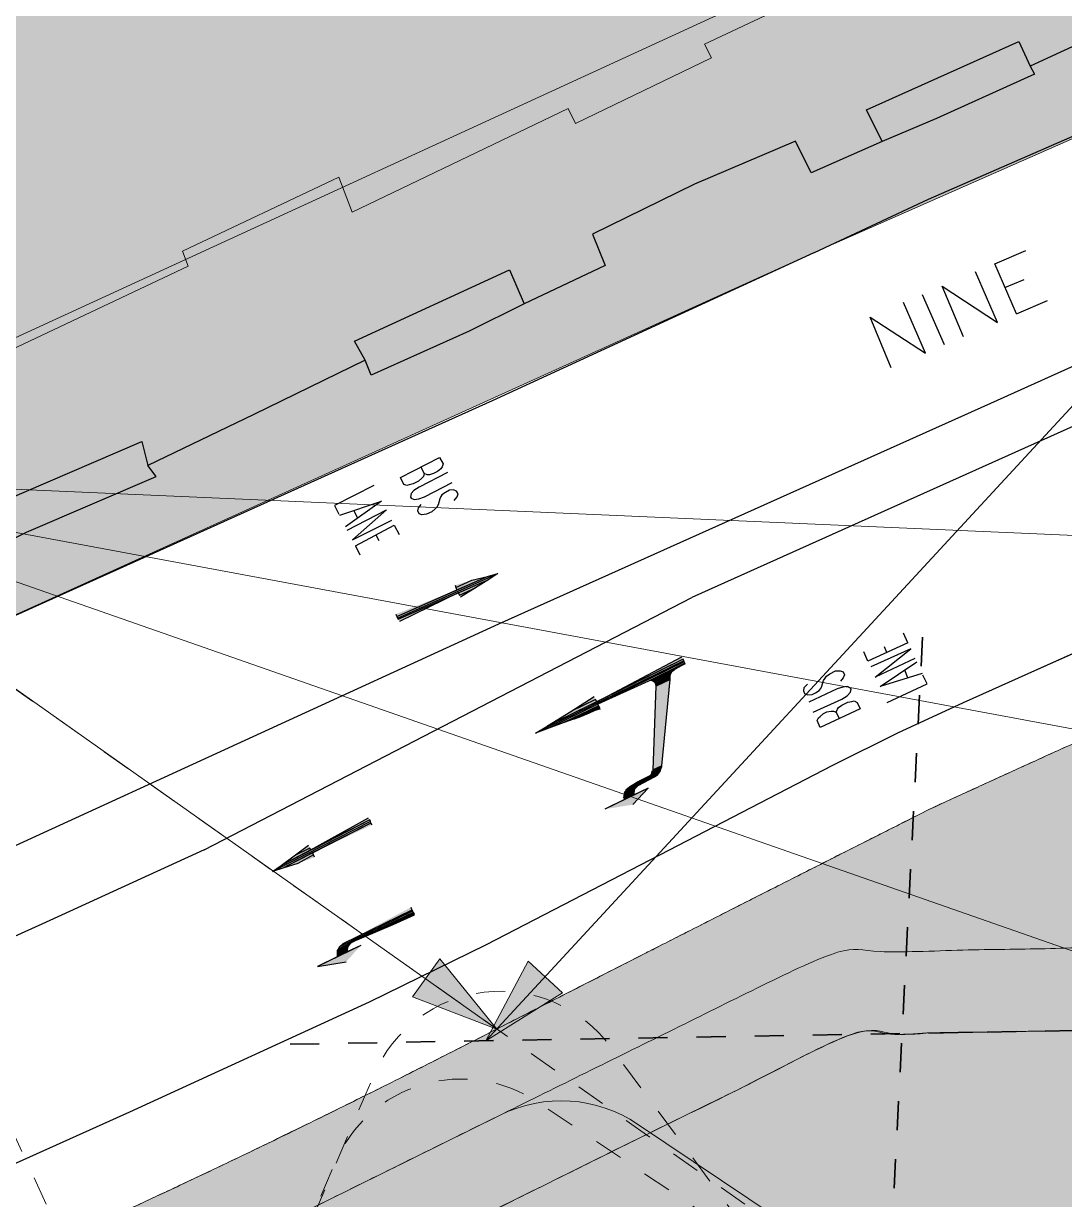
# Model space of a CAD drawing. Header units: metres. Extents: x -169 to 222, y -129 to 263.
# Drawn here: x -35.99 to 1.93, y 31.83 to 74.68 of the extents above; entities that cross this region are included whole.
import ezdxf

# ---------------------------------------------------------------- set-up
doc = ezdxf.new("R2010")
doc.units = ezdxf.units.M
doc.header["$LTSCALE"] = 5.08
for name, pattern in [('Dash Style-1', [0.41664, 0.20828, -0.20836]), ('DGN Style 2', [3.417717, 2.050591, -1.367126]), ('VW-01 Short Dashed', [0.41656, 0.20828, -0.20828])]:
    doc.linetypes.add(name, pattern=pattern)
for name, color, linetype, lineweight, true_color in [('4', 1, 'Continuous', 5, 0xff0000), ('A-Z400-H-Cfil1', 7, 'Continuous', 5, 0xb4b4b4), ('site location - A-Z400-H-Cfil4', 7, 'Continuous', 5, 0x5a5a5a)]:
    doc.layers.add(name, color=color, linetype=linetype, lineweight=lineweight, true_color=true_color)
for name, color, linetype, lineweight in [('buildings', 7, 'Continuous', 5), ('green areas', 7, 'DGN Style 2', 5), ('None', 7, 'Continuous', 5)]:
    doc.layers.add(name, color=color, linetype=linetype, lineweight=lineweight)

# ---------------------------------------------------------------- blocks, each defined once
blk = doc.blocks.new('Group-1')
at = {"layer": 'A-Z400-H-Cfil1', "linetype": 'Continuous', "lineweight": 0, "true_color": 0xc0dcc0}
h = blk.add_hatch(color=254, dxfattribs=at)
h.paths.add_polyline_path([(-34.17, -22.623), (-32.079, -26.028), (-29.814, -29.32), (-27.382, -32.491), (-24.789, -35.531), (-22.042, -38.434), (-19.149, -41.19), (-16.117, -43.793), (-12.954, -46.235), (11.437, 10.649), (13.653, 53.566), (11.553, 52.633), (9.463, 51.699), (7.384, 50.767), (5.315, 49.835), (3.256, 48.904), (1.208, 47.974), (-0.831, 47.045), (-2.859, 46.116), (-4.593, 45.242), (-6.431, 44.313), (-8.374, 43.329), (-10.421, 42.29), (-12.572, 41.196), (-14.828, 40.047), (-17.187, 38.844), (-19.651, 37.585), (-22.142, 36.322), (-24.582, 35.106), (-26.973, 33.936), (-29.313, 32.813), (-31.603, 31.737), (-33.842, 30.707), (-36.032, 29.724), (-38.171, 28.788), (-40.158, 27.884), (-41.893, 26.998), (-43.374, 26.129), (-44.602, 25.279), (-45.577, 24.446), (-46.299, 23.632), (-46.768, 22.835), (-46.984, 22.057), (-46.87, 18.387), (-46.566, 13.46), (-45.958, 8.561), (-45.049, 3.709), (-43.842, -1.078), (-42.342, -5.781), (-40.554, -10.382), (-38.486, -14.865), (-36.146, -19.211)])
h.paths.add_polyline_path([(6.845, 38.069), (5.501, 12.028), (-15.331, -36.552), (-17.312, -34.675), (-19.22, -32.724), (-21.052, -30.701), (-22.805, -28.608), (-24.476, -26.451), (-26.064, -24.231), (-27.565, -21.951), (-28.978, -19.616), (-30.953, -16.204), (-33.036, -12.099), (-34.862, -7.986), (-36.43, -3.864), (-37.741, 0.267), (-38.794, 4.405), (-39.59, 8.552), (-40.128, 12.707), (-40.409, 16.87), (-40.42, 16.945), (-40.47, 17.726), (-40.397, 18.506), (-40.204, 19.265), (-39.895, 19.984), (-39.477, 20.646), (-38.961, 21.235), (-38.359, 21.736), (-37.687, 22.137), (-5.92, 37.846)])
at = {"layer": 'green areas', "linetype": 'Continuous', "lineweight": 0, "true_color": 0xc0dcc0}
for points in [[(-14.235, -41.61), (8.469, 11.338), (10.007, 41.124), (-6.646, 40.833), (-39.016, 24.826), (-40.084, 24.19), (-41.04, 23.398), (-41.861, 22.467), (-42.529, 21.419), (-43.027, 20.282), (-43.342, 19.08), (-43.468, 17.845), (-43.401, 16.605), (-43.101, 12.288), (-42.537, 7.982), (-41.708, 3.686), (-40.614, -0.598), (-39.256, -4.872), (-37.633, -9.135), (-35.746, -13.387), (-33.594, -17.628), (-33.572, -17.668), (-31.574, -21.119), (-30.101, -23.553), (-28.537, -25.928), (-26.883, -28.242), (-25.141, -30.491), (-23.314, -32.671), (-21.405, -34.78), (-19.416, -36.813), (-17.352, -38.77)], [(6.845, 38.069), (-5.92, 37.846), (-37.687, 22.137), (-37.687, 22.137), (-38.359, 21.736), (-38.961, 21.235), (-39.477, 20.646), (-39.895, 19.984), (-40.204, 19.265), (-40.397, 18.506), (-40.47, 17.726), (-40.42, 16.945), (-40.409, 16.87), (-40.128, 12.707), (-39.59, 8.552), (-38.794, 4.405), (-37.741, 0.267), (-36.43, -3.864), (-34.862, -7.986), (-33.036, -12.099), (-30.953, -16.204), (-28.978, -19.616), (-27.565, -21.951), (-26.064, -24.231), (-24.476, -26.451), (-22.805, -28.608), (-21.052, -30.701), (-19.22, -32.724), (-17.312, -34.675), (-15.331, -36.552), (5.501, 12.028)]]:
    blk.add_hatch(color=254, dxfattribs=at).paths.add_polyline_path(points)
at = {"layer": 'A-Z400-H-Cfil1', "color": 8, "lineweight": 5, "true_color": 0x777777}
for points, weights, knots in [([(-34.17, -22.623), (-26.043, -36.658), (-12.954, -46.235), (-0.758, -17.793), (11.437, 10.649), (12.545, 32.107), (13.653, 53.566), (5.233, 49.83), (-2.859, 46.116), (-9.587, 42.729), (-19.651, 37.585), (-29.715, 32.44), (-38.171, 28.788), (-46.627, 25.135), (-46.984, 22.057), (-46.927, 20.222), (-46.87, 18.387), (-46.249, -1.764), (-36.146, -19.211), (-35.158, -20.917), (-34.17, -22.623)], [1, 0.978632422981, 1, 1, 1, 1, 1, 1, 1, 1, 1, 1, 1, 1, 1, 1, 1, 0.969644503015, 1, 1, 1], [0, 0, 0, 1, 1, 2, 2, 3, 3, 4, 4, 5, 5, 6, 6, 7, 7, 8, 8, 9, 9, 10, 10, 10]), ([(6.845, 38.069), (6.173, 25.048), (5.501, 12.028), (-4.915, -12.262), (-15.331, -36.552), (-23.463, -29.139), (-28.978, -19.616), (-29.965, -17.91), (-30.953, -16.204), (-39.8, 0.2), (-40.409, 16.87), (-40.414, 16.908), (-40.42, 16.945), (-40.934, 20.531), (-37.687, 22.137), (-21.803, 29.991), (-5.92, 37.846), (0.462, 37.957), (6.845, 38.069)], [1, 1, 1, 1, 1, 0.988262954077, 1, 1, 1, 1, 1, 1, 1, 0.809812147502, 1, 1, 1, 1, 1], [0, 0, 0, 1, 1, 2, 2, 3, 3, 4, 4, 5, 5, 6, 6, 7, 7, 8, 8, 9, 9, 9])]:
    blk.add_rational_spline(points, weights, degree=2, knots=knots, dxfattribs=at)
at = {"layer": 'green areas', "color": 8, "linetype": 'Continuous', "true_color": 0x777777}
for points, weights, knots in [([(-14.235, -41.61), (-2.883, -15.136), (8.469, 11.338), (9.238, 26.231), (10.007, 41.124), (1.68, 40.979), (-6.646, 40.833), (-22.831, 32.83), (-39.016, 24.826), (-44.153, 22.286), (-43.401, 16.605), (-42.731, -0.685), (-33.594, -17.628), (-33.583, -17.648), (-33.572, -17.668), (-32.573, -19.394), (-31.574, -21.119), (-31.574, -21.119), (-31.574, -21.119), (-25.827, -31.044), (-17.352, -38.77), (-15.793, -40.19), (-14.235, -41.61)], [1, 1, 1, 1, 1, 1, 1, 1, 1, 0.812958924549, 1, 1, 1, 1, 1, 1, 1, 1, 1, 0.988262954077, 1, 1, 1], [0, 0, 0, 1, 1, 2, 2, 3, 3, 4, 4, 5, 5, 6, 6, 7, 7, 8, 8, 9, 9, 10, 10, 11, 11, 11]), ([(6.845, 38.069), (0.462, 37.957), (-5.92, 37.846), (-21.803, 29.991), (-37.687, 22.137), (-37.687, 22.137), (-37.687, 22.137), (-40.934, 20.531), (-40.42, 16.945), (-40.414, 16.908), (-40.409, 16.87), (-39.8, 0.2), (-30.953, -16.204), (-29.965, -17.91), (-28.978, -19.616), (-23.463, -29.139), (-15.331, -36.552), (-4.915, -12.262), (5.501, 12.028), (6.173, 25.048), (6.845, 38.069)], [1, 1, 1, 1, 1, 1, 1, 0.809812147503, 1, 1, 1, 1, 1, 1, 1, 0.988262954077, 1, 1, 1, 1, 1], [0, 0, 0, 1, 1, 2, 2, 3, 3, 4, 4, 5, 5, 6, 6, 7, 7, 8, 8, 9, 9, 10, 10, 10])]:
    blk.add_rational_spline(points, weights, degree=2, knots=knots, dxfattribs=at)
blk = doc.blocks.new('Group-10-1')
at = {"layer": 'A-Z400-H-Cfil1', "color": 7, "lineweight": 5}
blk.add_rational_spline([(11.437, 10.649), (12.545, 32.107), (13.653, 53.566), (5.233, 49.83), (-2.859, 46.116), (-9.587, 42.729), (-29.715, 32.44), (-46.627, 25.135), (-46.984, 22.057), (-46.927, 20.222), (-46.87, 18.387), (-46.249, -1.764), (-36.146, -19.211), (-35.158, -20.917), (-34.17, -22.623), (-26.043, -36.658), (-12.954, -46.235), (-0.758, -17.793), (11.437, 10.649)], [1, 1, 1, 1, 1, 1, 1, 1, 1, 1, 1, 0.969644503015, 1, 1, 1, 0.978632422982, 1, 1, 1], degree=2, knots=[0, 0, 0, 1, 1, 2, 2, 3, 4, 5, 5, 6, 6, 7, 7, 8, 8, 9, 9, 10, 10, 10], dxfattribs=at)
blk = doc.blocks.new('Group-35-1')
at = {"layer": 'green areas', "color": 7, "linetype": 'Dash Style-1', "flags": 128}
for points in [[(-34.504, 9.99, 0.692655), (-27.738, 3.52), (-5.023, 14.45, 0.470471), (-3.171, 21.928), (-14.606, 37.394, 0.579581), (-23.224, 36.386)], [(-27.73, 3.524, -0.692655), (-34.507, 9.982), (-24.641, 33.179, -0.470471), (-17.257, 35.376), (-1.278, 24.669, -0.579581), (-1.885, 16.014)]]:
    blk.add_lwpolyline(points, format="xyb", close=True, dxfattribs=at)
blk = doc.blocks.new('Group-36-1')
at = {"layer": 'None', "linetype": 'Continuous', "lineweight": 0, "true_color": 0xa6caf0}
h = blk.add_hatch(color=9, dxfattribs=at)
edge = h.paths.add_edge_path()
edge.add_arc((-34.553, 21.568), 4.585, -23.1262, 25.7087, ccw=False)
edge.add_line((-30.336, 19.767), (-34.949, 8.965))
edge.add_arc((-30.351, 7.002), 5, 156.8738, 203.8484)
edge.add_line((-34.924, 4.98), (-31.378, -3.041))
edge.add_arc((-27.028, -1.119), 4.755, 203.8484, 336.8738)
edge.add_line((-22.655, -2.987), (-15.618, 13.49))
edge.add_arc((-11.02, 11.526), 5, 108.0388, 156.8738, ccw=False)
edge.add_line((-12.569, 16.28), (-4.693, 18.845))
edge.add_line((-4.693, 18.845), (-4.693, 18.845))
edge.add_arc((-6.241, 23.6), 5, 288.0388, 352.082)
edge.add_arc((-6.241, 23.6), 5, 352.082, 416.1253)
edge.add_line((-3.454, 27.751), (-13.624, 34.578))
edge.add_line((-13.624, 34.578), (-13.624, 34.578))
edge.add_arc((-16.411, 30.427), 5, 56.1253, 116.3133)
edge.add_line((-18.627, 34.909), (-28.132, 30.208))
edge.add_line((-28.132, 30.208), (-28.132, 30.208))
edge.add_arc((-25.916, 25.726), 5, 116.3133, 205.7087)
edge.add_line((-30.421, 23.557), (-30.421, 23.557))
edge.add_line((-30.421, 23.557), (-30.421, 23.557))
at = {"layer": 'None', "color": 7, "linetype": 'Continuous', "flags": 128}
blk.add_lwpolyline([(-30.421, 23.557, -0.216367), (-30.336, 19.767), (-34.949, 8.965, 0.207885), (-34.924, 4.98), (-31.378, -3.041, 0.655787), (-22.655, -2.987), (-15.618, 13.49, -0.216367), (-12.569, 16.28), (-4.693, 18.845), (-4.693, 18.845, 0.286949), (-1.289, 22.911, 0.286949), (-3.454, 27.751), (-13.624, 34.578), (-13.624, 34.578, 0.268829), (-18.627, 34.909), (-28.132, 30.208), (-28.132, 30.208, 0.411126), (-30.421, 23.557), (-30.421, 23.557)], format="xyb", close=True, dxfattribs=at)
at = {"layer": 'None', "color": 7}
blk.add_blockref('Group-35-1', (0, 0), dxfattribs=at)

msp = doc.modelspace()

# ---------------------------------------------------------------- hatches: boundary and pattern name
at = {"layer": 'green areas', "linetype": 'Continuous', "lineweight": 0, "true_color": 0xeee9cc}
msp.add_hatch(color=254, dxfattribs=at).paths.add_polyline_path([(-116.293, 50.954), (-116.293, 24.944), (-114.213, 19.273), (-114.987, 17.502), (-114.221, 16.097), (-113.857, 15.87), (-107.372, 19.138), (-85.988, 30.012), (-67.629, 38.833), (-42.034, 50.533), (-7.187, 66.342), (17.395, 77.185), (44.223, 89.11), (55.822, 94.097), (57.601, 95.252), (74.78, 102.664), (79.971, 104.872), (97.678, 114.729), (108.659, 122.436), (113.94, 126.843), (113.94, 138.52), (92.143, 138.52), (89.355, 136.708), (88.726, 137.586), (68.965, 127.1), (51.107, 118.023), (47.212, 124.053), (27.317, 114.009), (16.266, 109.116), (13.083, 116.767), (10.959, 117.174), (-20.941, 101.831), (-40.126, 92.2), (-48.245, 88.554), (-63.25, 82.174), (-62.192, 79.8), (-66.719, 69.855), (-77.151, 65.926), (-116.293, 50.993)])
at = {"layer": 'None', "linetype": 'Continuous', "lineweight": 0, "true_color": 0xffaa99}
msp.add_hatch(color=21, dxfattribs=at).paths.add_polyline_path([(-56.054, 77.451), (-51.758, 69.079), (-52.45, 68.707), (-47.27, 58.19), (-40.173, 61.574), (-41.008, 63.296), (-38.782, 64.351), (-37.791, 62.166), (-30.001, 65.838), (-30.201, 66.385), (-24.51, 69.088), (-24.022, 67.806), (-16.149, 71.584), (-15.885, 71.039), (-10.931, 73.433), (-11.193, 73.936), (-3.151, 77.718), (-3.83, 79.061), (1.88, 81.807), (2.352, 80.821), (9.974, 85.061), (8.836, 87.18), (11.122, 88.426), (12, 86.642), (19.807, 90.52), (20.204, 89.686), (23.28, 90.544), (34.895, 95.891), (33.753, 98.221), (39.358, 100.966), (34.63, 111.046), (17.559, 102.935), (17.672, 102.535), (13.998, 100.735), (13.41, 100.47), (9.454, 108.807), (-3.587, 102.714), (-1.409, 98.01), (-1.928, 96.201), (-0.202, 95.533), (0.372, 94.23), (-10.549, 89.191), (-9.826, 87.764), (-27.23, 79.352), (-27.845, 80.632), (-38.974, 75.336), (-39.391, 76.197), (-38.826, 78.376), (-40.841, 79.22), (-43.015, 83.671)])
at = {"layer": 'None', "linetype": 'Continuous', "lineweight": 0}
for points in [[(-20.823, 40.598), (-18.755, 38.043), (-21.823, 39.221)], [(-16.363, 39.357), (-19.15, 37.615), (-17.607, 40.517)], [(-16.363, 39.357), (-19.15, 37.615), (-17.607, 40.517)], [(-16.363, 39.357), (-19.15, 37.615), (-17.607, 40.517)]]:
    msp.add_hatch(color=7, dxfattribs=at).paths.add_polyline_path(points)

# ---------------------------------------------------------------- linework, layer by layer
at = {"layer": '4'}
for p, q in [((5.297, 53.096), (-1.761, 49.924)), ((-1.761, 49.924), (-4.155, 48.824)), ((-4.155, 48.824), (-6.526, 47.64)), ((-6.526, 47.64), (-12.832, 44.375)), ((-12.832, 44.375), (-19.137, 41.11)), ((-19.137, 41.11), (-23.398, 39.025)), ((-23.398, 39.025), (-27.767, 37.022)), ((-27.767, 37.022), (-32.135, 35.019))]:
    msp.add_line(p, q, dxfattribs=at)
at = {"layer": 'buildings', "flags": 128}
msp.add_lwpolyline([(-3.151, 77.718), (-11.193, 73.936), (-10.931, 73.433), (-15.885, 71.039), (-16.149, 71.584), (-24.022, 67.806), (-24.51, 69.088), (-30.201, 66.385), (-30.001, 65.838), (-37.791, 62.166), (-38.782, 64.351), (-41.008, 63.296), (-40.173, 61.574), (-42.316, 60.584)], dxfattribs=at)
at = {"layer": 'green areas', "color": 7, "linetype": 'Continuous'}
for p, q in [((-19.15, 37.615), (39.358, 100.966)), ((-22.977, 32.757), (-22.081, 33.201))]:
    msp.add_line(p, q, dxfattribs=at)
at = {"layer": 'green areas', "color": 255, "linetype": 'Continuous', "flags": 128}
msp.add_lwpolyline([(-116.293, 50.954), (-116.293, 24.944), (-114.213, 19.273), (-114.987, 17.502), (-114.221, 16.097), (-113.857, 15.87), (-107.372, 19.138), (-85.988, 30.012), (-67.629, 38.833), (-42.034, 50.533), (-7.187, 66.342), (17.395, 77.185), (44.223, 89.11), (55.822, 94.097), (57.601, 95.252), (74.78, 102.664), (79.971, 104.872), (97.678, 114.729), (108.659, 122.436)], dxfattribs=at)
at = {"layer": 'None', "color": 7, "linetype": 'Continuous'}
for p, q in [((-19.15, 37.615), (129.655, 198.737)), ((-19.15, 37.615), (39.358, 100.966)), ((-19.15, 37.615), (39.358, 100.966)), ((-47.27, 58.19), (30.796, 94.08)), ((-18.755, 38.043), (-78, 79.902)), ((10.102, 38.125), (-47.27, 58.19)), ((56.15, 38.929), (-47.27, 58.19)), ((-47.27, 58.19), (11.007, 55.648))]:
    msp.add_line(p, q, dxfattribs=at)
at = {"layer": 'None', "color": 7, "linetype": 'Dash Style-1'}
for p, q in [((-75.128, 119.278), (22.659, -95.155)), ((-78, 79.902), (142.017, -75.546))]:
    msp.add_line(p, q, dxfattribs=at)
at = {"layer": 'None', "color": 1, "linetype": 'VW-01 Short Dashed', "lineweight": 35, "true_color": 0xff0000}
msp.add_line((12.858, 38.173), (-26.764, 37.482), dxfattribs=at)
at = {"layer": 'None', "color": 7, "linetype": 'Continuous', "flags": 128}
msp.add_lwpolyline([(-37.791, 62.166), (-30.001, 65.838), (-30.201, 66.385), (-24.51, 69.088), (-24.022, 67.806), (-16.149, 71.584), (-15.885, 71.039), (-10.931, 73.433), (-11.193, 73.936), (-3.151, 77.718), (-3.83, 79.061), (1.88, 81.807), (2.352, 80.821), (9.974, 85.061), (8.836, 87.18), (11.122, 88.426), (12, 86.642), (19.807, 90.52), (20.204, 89.686), (23.28, 90.544), (34.895, 95.891)], dxfattribs=at)
at = {"layer": 'None', "color": 1, "linetype": 'VW-01 Short Dashed', "lineweight": 35, "true_color": 0xff0000, "flags": 128}
msp.add_lwpolyline([(-3.244, 52.316), (-5.205, 14.343), (-29.781, -42.971)], dxfattribs=at)
at = {"layer": 'None', "color": 7, "linetype": 'Continuous', "lineweight": 5, "flags": 128}
for points in [[(-20.823, 40.598), (-18.755, 38.043), (-21.823, 39.221)], [(-16.363, 39.357), (-19.15, 37.615), (-17.607, 40.517)], [(-16.363, 39.357), (-19.15, 37.615), (-17.607, 40.517)], [(-16.363, 39.357), (-19.15, 37.615), (-17.607, 40.517)]]:
    msp.add_lwpolyline(points, close=True, dxfattribs=at)
at = {"layer": 'site location - A-Z400-H-Cfil4', "color": 7, "lineweight": 30}
for p, q in [((-0.242, 65.066), (0.452, 65.353)), ((-2.449, 62.974), (-3.243, 64.802)), ((0.178, 64.1), (1.312, 64.585)), ((-23.959, 56.924), (-23.828, 56.673)), ((-23.161, 56.049), (-23.051, 55.84)), ((-23.895, 55.655), (-23.741, 55.319)), ((-29.418, 44.571), (-11.646, 53.773)), ((-3.784, 52.111), (-3.938, 52.468)), ((-4.54, 51.759), (-4.628, 51.969)), ((-11.9, 51.355), (-13.117, 50.741)), ((-12.299, 51.136), (-13.117, 50.741)), ((-11.9, 51.334), (-11.9, 51.355)), ((-3.783, 50.841), (-3.893, 51.114)), ((-15.028, 49.797), (-16.056, 49.292)), ((-15.028, 49.797), (-16.035, 49.314)), ((-12.746, 47.635), (-13.06, 47.482)), ((-13.226, 47.246), (-13.666, 47.026)), ((-13.06, 47.46), (-13.06, 47.482)), ((-13.24, 46.822), (-13.743, 46.581)), ((-14.1, 46.405), (-14.814, 46.054)), ((-13.745, 46.644), (-14.123, 46.468)), ((-24.209, 40.893), (-24.566, 40.718)), ((-23.704, 41.092), (-24.208, 40.851)), ((-24.565, 40.675), (-25.279, 40.324))]:
    msp.add_line(p, q, dxfattribs=at)
at = {"layer": 'site location - A-Z400-H-Cfil4', "color": 7, "lineweight": 30, "flags": 128}
for points in [[(-7.186, 66.342), (-3.028, 68.278), (11.364, 74.563), (29.119, 82.283), (44.223, 89.11), (53.742, 93.214), (54.941, 93.68), (55.424, 93.9), (55.822, 94.097), (56.135, 94.399), (56.802, 94.961)], [(-0.761, 60.844), (8.44, 64.985), (39.6, 78.592), (58.194, 86.792), (58.32, 86.836), (60.17, 87.631)], [(60.964, 85.803), (59.114, 85.008), (59.01, 84.943), (40.394, 76.763), (9.256, 63.157), (-11.646, 53.773)], [(8.617, 76.675), (4.394, 74.844), (0.676, 73.127)], [(0.676, 73.127), (0.83, 72.834), (-2.741, 71.226), (-4.717, 70.387), (-5.287, 71.541), (0.258, 74.03), (0.676, 73.127)], [(-4.717, 70.387), (-7.301, 69.241), (-7.871, 70.395), (-11.549, 68.828), (-15.264, 67.006), (-14.8, 65.871), (-17.761, 64.464)], [(-42.034, 50.533), (-18.906, 60.95), (-7.187, 66.342)], [(0.178, 64.1), (-0.616, 65.928), (0.518, 66.413)], [(-17.761, 64.464), (-19.755, 63.476), (-23.326, 61.868), (-23.547, 62.415), (-23.94, 63.107), (-18.291, 65.704), (-17.761, 64.464)], [(-1.756, 63.261), (-2.528, 65.111), (-0.516, 63.791), (-1.31, 65.64)], [(-4.382, 62.136), (-5.155, 63.985), (-3.142, 62.665), (-3.937, 64.515)], [(-23.547, 62.415), (-27.599, 60.439), (-31.462, 58.572)], [(-54.787, 36.379), (-36.574, 44.594), (-18.679, 52.803), (-0.761, 60.844)], [(-59.639, 45.081), (-51.911, 48.709), (-52.526, 50.011), (-50.198, 51.237), (-48.918, 51.916), (-46.74, 53.309), (-45.297, 54.329), (-44.212, 55.237), (-43.79, 54.101), (-36.858, 57.229), (-31.689, 59.457), (-31.462, 58.572)], [(-22.266, 58.14), (-20.839, 58.863), (-20.708, 58.633), (-20.748, 58.526), (-20.789, 58.462), (-20.914, 58.354), (-21.061, 58.288), (-21.209, 58.243), (-21.294, 58.241), (-21.4, 58.282), (-21.51, 58.513)], [(-51.911, 48.709), (-47.145, 50.994), (-47.34, 51.287), (-39.211, 54.943), (-39.056, 54.586), (-35.887, 56.145), (-31.158, 58.175), (-31.462, 58.572)], [(-21.4, 58.282), (-21.419, 58.175), (-21.482, 58.111), (-21.607, 58.003), (-21.796, 57.915), (-21.943, 57.87), (-22.028, 57.847), (-22.134, 57.888), (-22.266, 58.14)], [(-20.554, 58.318), (-21.582, 57.792), (-21.77, 57.661), (-21.874, 57.554), (-21.893, 57.426), (-21.871, 57.384), (-21.765, 57.344), (-21.596, 57.368), (-21.385, 57.435), (-20.378, 57.961)], [(-23.234, 57.847), (-24.661, 57.124), (-24.508, 56.809)], [(-20.303, 57.306), (-20.2, 57.435), (-20.159, 57.541), (-20.225, 57.646), (-20.331, 57.686), (-20.479, 57.684), (-20.626, 57.597), (-20.752, 57.51), (-20.793, 57.445), (-20.834, 57.36), (-20.893, 57.147), (-20.934, 57.062), (-20.997, 56.997), (-21.122, 56.889), (-21.311, 56.801), (-21.48, 56.777), (-21.586, 56.818), (-21.63, 56.923), (-21.611, 57.029), (-21.507, 57.158)], [(-24.465, 56.767), (-22.949, 57.281), (-24.267, 56.348)], [(-24.201, 56.222), (-22.774, 56.966), (-24.004, 55.865), (-22.577, 56.589)], [(-12.695, -45.246), (-12.161, -44.386), (11.437, 10.648), (13.65, 53.514), (13.653, 53.565), (13.78, 56.017), (13.825, 56.907), (5.297, 53.096), (-1.761, 49.924), (-4.155, 48.824)], [(-23.895, 55.655), (-22.489, 56.4), (-22.314, 56.064)], [(-22.389, 53.077), (-22.367, 53.014), (-18.711, 54.645)], [(-22.389, 53.077), (-19.09, 54.532), (-18.711, 54.645)], [(-22.367, 53.014), (-18.711, 54.645), (-19.046, 54.427)], [(-22.367, 53.014), (-22.345, 52.972), (-19.046, 54.427)], [(-20.248, 54.131), (-20.204, 54.047), (-19.09, 54.532)], [(-20.248, 54.131), (-19.66, 54.395), (-19.09, 54.532)], [(-20.16, 53.942), (-19.046, 54.427), (-19.528, 54.123)], [(-22.433, 53.161), (-22.389, 53.077), (-20.204, 54.047)], [(-20.271, 54.215), (-20.248, 54.131), (-19.66, 54.395)], [(-20.16, 53.942), (-20.116, 53.858), (-19.528, 54.123)], [(-20.116, 53.858), (-19.528, 54.123), (-20.072, 53.774)], [(-22.345, 52.972), (-20.16, 53.942), (-22.301, 52.888)], [(-3.784, 52.111), (-5.233, 51.45), (-5.387, 51.786)], [(-3.52, 51.544), (-4.969, 50.862), (-3.674, 51.901), (-5.123, 51.241)], [(-11.922, 51.418), (-11.944, 51.46), (-17.339, 48.825)], [(-11.944, 51.46), (-17.339, 48.825), (-16.899, 49.087)], [(-11.944, 51.46), (-11.967, 51.523), (-16.899, 49.087)], [(-11.967, 51.523), (-15.115, 49.965), (-12.01, 51.607)], [(-11.922, 51.418), (-16.856, 49.003), (-17.339, 48.825)], [(-11.901, 51.376), (-11.922, 51.418), (-15.071, 49.881)], [(-11.901, 51.376), (-13.223, 50.718), (-15.071, 49.881)], [(-11.9, 51.355), (-11.901, 51.376), (-13.223, 50.718)], [(-11.9, 51.355), (-13.117, 50.741), (-13.223, 50.718)], [(-12.299, 51.136), (-12.257, 51.158), (-13.117, 50.741)], [(-12.382, 51.072), (-12.298, 51.136), (-13.117, 50.741)], [(-12.382, 51.072), (-13.075, 50.721), (-13.117, 50.741)], [(-12.402, 51.007), (-12.382, 51.072), (-13.075, 50.721)], [(-12.402, 51.007), (-13.032, 50.7), (-13.075, 50.721)], [(-12.423, 50.965), (-12.402, 51.007), (-13.032, 50.7)], [(-11.879, 51.334), (-11.9, 51.355), (-12.257, 51.158)], [(-7.441, 50.607), (-7.566, 50.478), (-7.585, 50.372), (-7.541, 50.267), (-7.435, 50.226), (-7.265, 50.229), (-7.139, 50.295), (-7.014, 50.382), (-6.951, 50.447), (-6.911, 50.532), (-6.851, 50.745), (-6.789, 50.83), (-6.748, 50.895), (-6.622, 50.982), (-6.412, 51.091), (-6.243, 51.094), (-6.136, 51.053), (-6.092, 50.948), (-6.133, 50.842), (-6.236, 50.713)], [(-3.256, 50.998), (-4.793, 50.527), (-3.454, 51.418)], [(-12.423, 50.965), (-13.01, 50.679), (-13.032, 50.7)], [(-12.443, 50.922), (-12.423, 50.965), (-13.011, 50.679)], [(-12.443, 50.922), (-12.989, 50.658), (-13.011, 50.679)], [(-12.442, 50.88), (-12.443, 50.922), (-12.989, 50.658)], [(-12.442, 50.88), (-12.967, 50.638), (-12.989, 50.658)], [(-12.44, 50.774), (-12.442, 50.88), (-12.967, 50.638)], [(-12.44, 50.774), (-12.944, 50.532), (-12.967, 50.638)], [(-12.746, 47.635), (-12.44, 50.774), (-12.944, 50.532)], [(-4.529, 49.938), (-3.08, 50.62), (-3.234, 50.935)], [(-15.159, 50.049), (-16.062, 49.61), (-15.203, 50.154)], [(-12.746, 47.635), (-13.06, 47.482), (-12.944, 50.532)], [(-7.233, 49.595), (-6.182, 50.057), (-5.994, 50.188), (-5.869, 50.317), (-5.85, 50.423), (-5.872, 50.465), (-5.979, 50.527), (-6.148, 50.503), (-6.358, 50.435), (-7.387, 49.952)], [(-15.115, 49.965), (-16.9, 49.087), (-16.062, 49.61)], [(-15.049, 49.818), (-15.071, 49.881), (-16.856, 49.003)], [(-15.049, 49.818), (-16.33, 49.203), (-16.856, 49.003)], [(-15.028, 49.797), (-15.049, 49.818), (-16.33, 49.203)], [(-15.028, 49.797), (-16.056, 49.292), (-16.33, 49.203)], [(-15.115, 49.965), (-15.159, 50.049), (-16.062, 49.61)], [(-15.028, 49.797), (-16.035, 49.314), (-16.056, 49.292)], [(-15.028, 49.797), (-15.93, 49.337), (-16.035, 49.314)], [(-15.006, 49.777), (-15.028, 49.797), (-15.93, 49.337)], [(-15.006, 49.777), (-15.698, 49.425), (-15.93, 49.337)], [(-15.005, 49.734), (-15.006, 49.777), (-15.698, 49.425)], [(-15.005, 49.734), (-15.383, 49.558), (-15.698, 49.425)], [(-14.983, 49.692), (-15.005, 49.734), (-15.383, 49.558)], [(-5.52, 49.709), (-6.969, 49.028), (-7.079, 49.28), (-7.039, 49.386), (-6.976, 49.43), (-6.851, 49.538), (-6.725, 49.603), (-6.577, 49.627), (-6.493, 49.629), (-6.386, 49.588), (-6.276, 49.357)], [(-6.386, 49.588), (-6.346, 49.695), (-6.304, 49.759), (-6.179, 49.846), (-5.969, 49.955), (-5.821, 49.979), (-5.737, 50.002), (-5.63, 49.94), (-5.52, 49.709)], [(-4.155, 48.824), (-6.526, 47.64), (-12.832, 44.375), (-19.137, 41.11), (-23.398, 39.025), (-32.135, 35.019), (-38.7, 32.057)], [(-12.785, 47.486), (-12.745, 47.614), (-13.081, 47.46)], [(-12.745, 47.614), (-13.081, 47.46), (-13.06, 47.46)], [(-12.745, 47.614), (-12.746, 47.635), (-13.06, 47.46)], [(-12.746, 47.635), (-13.06, 47.46), (-13.06, 47.482)], [(-13.601, 46.922), (-13.014, 47.228), (-14.063, 46.702)], [(-13.014, 47.228), (-14.063, 46.702), (-14.043, 46.745)], [(-12.888, 47.315), (-12.868, 47.358), (-14.043, 46.766)], [(-12.868, 47.358), (-14.043, 46.766), (-13.918, 46.874)], [(-13.014, 47.228), (-12.888, 47.315), (-14.043, 46.745)], [(-12.888, 47.315), (-14.043, 46.745), (-14.043, 46.766)], [(-12.868, 47.358), (-12.805, 47.423), (-13.918, 46.874)], [(-12.805, 47.423), (-13.918, 46.874), (-13.666, 47.026)], [(-12.805, 47.423), (-12.806, 47.444), (-13.666, 47.026)], [(-12.806, 47.444), (-13.226, 47.246), (-13.205, 47.246)], [(-12.806, 47.444), (-12.785, 47.465), (-13.205, 47.246)], [(-12.785, 47.465), (-13.205, 47.246), (-13.121, 47.332)], [(-12.785, 47.465), (-12.785, 47.486), (-13.121, 47.332)], [(-12.785, 47.486), (-13.121, 47.332), (-13.081, 47.46)], [(-13.801, 46.219), (-13.24, 46.822), (-14.814, 46.054)], [(-13.726, 46.792), (-13.684, 46.836), (-14.104, 46.638)], [(-13.684, 46.836), (-14.104, 46.638), (-14.084, 46.68)], [(-13.745, 46.644), (-13.726, 46.792), (-14.104, 46.617)], [(-13.726, 46.792), (-14.104, 46.617), (-14.104, 46.638)], [(-13.684, 46.836), (-13.601, 46.922), (-14.084, 46.68)], [(-13.601, 46.922), (-14.084, 46.68), (-14.063, 46.702)], [(-13.744, 46.623), (-13.745, 46.644), (-14.123, 46.468)], [(-13.745, 46.644), (-14.123, 46.468), (-14.104, 46.617)], [(-13.744, 46.623), (-14.101, 46.447), (-14.123, 46.468)], [(-13.743, 46.581), (-13.744, 46.623), (-14.101, 46.447)], [(-13.743, 46.581), (-14.1, 46.405), (-14.101, 46.447)], [(-23.337, 45.545), (-23.359, 45.608), (-26.927, 43.788)], [(-23.359, 45.608), (-26.927, 43.788), (-26.613, 44.006)], [(-23.337, 45.545), (-26.548, 43.901), (-26.927, 43.788)], [(-23.359, 45.608), (-23.382, 45.671), (-26.613, 44.006)], [(-23.382, 45.671), (-25.522, 44.575), (-23.425, 45.734)], [(-23.294, 45.482), (-23.337, 45.545), (-25.457, 44.47)], [(-29.418, 44.571), (-35.32, 41.864), (-53.154, 33.825), (-53.511, 33.649)], [(-25.522, 44.575), (-26.613, 44.006), (-26.132, 44.353)], [(-25.566, 44.638), (-26.132, 44.353), (-25.61, 44.743)], [(-25.522, 44.575), (-25.566, 44.638), (-26.132, 44.353)], [(-25.434, 44.386), (-25.457, 44.47), (-26.548, 43.901)], [(-25.434, 44.386), (-26.001, 44.08), (-26.548, 43.901)], [(-25.39, 44.302), (-25.434, 44.386), (-26.001, 44.08)], [(-21.887, 42.479), (-21.842, 42.374), (-24.362, 41.145)], [(-21.82, 42.332), (-21.798, 42.29), (-24.527, 40.951)], [(-21.82, 42.332), (-24.487, 41.036), (-24.527, 40.951)], [(-21.842, 42.374), (-21.82, 42.332), (-24.486, 41.036)], [(-21.842, 42.374), (-24.361, 41.145), (-24.486, 41.036)], [(-21.798, 42.29), (-24.066, 41.192), (-23.099, 41.611)], [(-21.798, 42.29), (-21.777, 42.248), (-23.099, 41.611)], [(-21.777, 42.248), (-23.099, 41.611), (-22.532, 41.854)], [(-21.777, 42.248), (-21.755, 42.227), (-22.532, 41.854)], [(-21.755, 42.227), (-22.532, 41.854), (-21.755, 42.206)], [(-24.066, 41.192), (-24.128, 41.106), (-24.569, 40.908)], [(-24.066, 41.192), (-24.527, 40.951), (-24.569, 40.908)], [(-23.704, 41.092), (-25.279, 40.324), (-24.244, 40.49)], [(-24.128, 41.106), (-24.569, 40.908), (-24.568, 40.866)], [(-24.128, 41.106), (-24.17, 41.063), (-24.568, 40.866)], [(-24.17, 41.063), (-24.19, 41.021), (-24.568, 40.844)], [(-24.17, 41.063), (-24.568, 40.866), (-24.568, 40.844)], [(-24.19, 41.021), (-24.568, 40.844), (-24.566, 40.739)], [(-24.19, 41.021), (-24.209, 40.914), (-24.566, 40.739)], [(-24.209, 40.914), (-24.209, 40.893), (-24.566, 40.718)], [(-24.209, 40.914), (-24.566, 40.739), (-24.566, 40.718)], [(-24.209, 40.893), (-24.566, 40.718), (-24.565, 40.675)], [(-24.209, 40.893), (-24.208, 40.851), (-24.565, 40.675)]]:
    msp.add_lwpolyline(points, dxfattribs=at)
at = {"layer": 'site location - A-Z400-H-Cfil4', "color": 7, "linetype": 'Continuous'}
for points in [[(-22.367, 53.014), (-22.389, 53.077), (-18.712, 54.645)], [(-22.389, 53.077), (-19.091, 54.532), (-18.712, 54.645)], [(-22.367, 53.014), (-18.712, 54.645), (-19.047, 54.427)], [(-22.345, 52.972), (-22.367, 53.014), (-19.047, 54.427)], [(-20.204, 54.047), (-20.248, 54.131), (-19.091, 54.532)], [(-20.248, 54.131), (-19.66, 54.395), (-19.091, 54.532)], [(-20.16, 53.942), (-19.047, 54.427), (-19.528, 54.123)], [(-22.389, 53.077), (-22.433, 53.161), (-20.204, 54.047)], [(-20.248, 54.131), (-20.271, 54.215), (-19.66, 54.395)], [(-20.116, 53.858), (-20.16, 53.942), (-19.528, 54.123)], [(-20.073, 53.774), (-20.116, 53.858), (-19.528, 54.123)], [(-22.301, 52.888), (-22.345, 52.972), (-20.16, 53.942)], [(-17.34, 48.826), (-11.945, 51.46), (-11.923, 51.418)], [(-17.34, 48.826), (-16.9, 49.087), (-11.945, 51.46)], [(-16.9, 49.087), (-11.967, 51.523), (-11.945, 51.46)], [(-15.115, 49.965), (-12.011, 51.607), (-11.967, 51.523)], [(-17.34, 48.826), (-11.923, 51.418), (-16.856, 49.003)], [(-15.072, 49.881), (-11.923, 51.418), (-11.901, 51.376)], [(-15.072, 49.881), (-11.901, 51.376), (-13.223, 50.718)], [(-13.223, 50.718), (-11.901, 51.376), (-11.9, 51.355)], [(-13.223, 50.718), (-11.9, 51.355), (-13.118, 50.741)], [(-13.118, 50.741), (-12.257, 51.158), (-12.299, 51.136)], [(-13.118, 50.741), (-12.299, 51.136), (-12.382, 51.072)], [(-13.075, 50.721), (-13.118, 50.741), (-12.382, 51.072)], [(-13.075, 50.721), (-12.382, 51.072), (-12.402, 51.007)], [(-13.032, 50.7), (-13.075, 50.721), (-12.402, 51.007)], [(-13.032, 50.7), (-12.402, 51.007), (-12.423, 50.965)], [(-12.257, 51.158), (-11.9, 51.355), (-11.879, 51.334)], [(-13.011, 50.68), (-13.032, 50.7), (-12.423, 50.965)], [(-13.011, 50.68), (-12.423, 50.965), (-12.443, 50.922)], [(-12.989, 50.659), (-13.011, 50.68), (-12.443, 50.922)], [(-12.989, 50.659), (-12.443, 50.922), (-12.443, 50.88)], [(-12.968, 50.638), (-12.989, 50.659), (-12.443, 50.88)], [(-12.968, 50.638), (-12.443, 50.88), (-12.441, 50.774)], [(-12.945, 50.532), (-12.968, 50.638), (-12.441, 50.774)], [(-12.746, 47.635), (-12.945, 50.532), (-12.441, 50.774)], [(-16.062, 49.61), (-15.203, 50.154), (-15.159, 50.049)], [(-13.061, 47.482), (-12.945, 50.532), (-12.746, 47.635)], [(-16.9, 49.087), (-16.062, 49.61), (-15.115, 49.965)], [(-16.856, 49.003), (-15.072, 49.881), (-15.049, 49.818)], [(-16.856, 49.003), (-15.049, 49.818), (-16.33, 49.203)], [(-16.33, 49.203), (-15.049, 49.818), (-15.028, 49.797)], [(-16.33, 49.203), (-15.028, 49.797), (-16.056, 49.292)], [(-16.062, 49.61), (-15.159, 50.049), (-15.115, 49.965)], [(-16.056, 49.292), (-16.035, 49.314), (-15.028, 49.797)], [(-16.035, 49.314), (-15.028, 49.797), (-15.93, 49.337)], [(-15.93, 49.337), (-15.028, 49.797), (-15.006, 49.777)], [(-15.93, 49.337), (-15.006, 49.777), (-15.699, 49.425)], [(-15.699, 49.425), (-15.006, 49.777), (-15.005, 49.734)], [(-15.699, 49.425), (-15.005, 49.734), (-15.383, 49.558)], [(-15.383, 49.558), (-15.005, 49.734), (-14.984, 49.692)], [(-13.082, 47.46), (-12.745, 47.614), (-12.786, 47.486)], [(-13.082, 47.46), (-12.745, 47.614), (-13.06, 47.461)], [(-13.06, 47.461), (-13.061, 47.482), (-12.746, 47.635)], [(-13.06, 47.461), (-12.746, 47.635), (-12.745, 47.614)], [(-14.063, 46.702), (-13.014, 47.228), (-13.601, 46.922)], [(-14.063, 46.702), (-14.043, 46.745), (-13.014, 47.228)], [(-14.043, 46.766), (-12.868, 47.358), (-12.888, 47.315)], [(-14.043, 46.766), (-13.918, 46.874), (-12.868, 47.358)], [(-14.043, 46.745), (-12.888, 47.315), (-13.014, 47.228)], [(-14.043, 46.745), (-14.043, 46.766), (-12.888, 47.315)], [(-13.918, 46.874), (-12.806, 47.423), (-12.868, 47.358)], [(-13.918, 46.874), (-13.667, 47.026), (-12.806, 47.423)], [(-13.667, 47.026), (-12.806, 47.444), (-12.806, 47.423)], [(-13.226, 47.246), (-12.806, 47.444), (-13.205, 47.246)], [(-13.205, 47.246), (-12.785, 47.465), (-12.806, 47.444)], [(-13.205, 47.246), (-13.122, 47.332), (-12.785, 47.465)], [(-13.122, 47.332), (-12.786, 47.486), (-12.785, 47.465)], [(-13.122, 47.332), (-13.082, 47.46), (-12.786, 47.486)], [(-14.814, 46.054), (-13.24, 46.822), (-13.801, 46.219)], [(-14.105, 46.638), (-13.685, 46.836), (-13.726, 46.792)], [(-14.105, 46.638), (-14.084, 46.68), (-13.685, 46.836)], [(-14.104, 46.617), (-14.105, 46.638), (-13.726, 46.792)], [(-14.104, 46.617), (-13.726, 46.792), (-13.745, 46.644)], [(-14.084, 46.68), (-13.601, 46.922), (-13.685, 46.836)], [(-14.084, 46.68), (-14.063, 46.702), (-13.601, 46.922)], [(-14.123, 46.468), (-13.745, 46.644), (-13.744, 46.623)], [(-14.123, 46.468), (-14.104, 46.617), (-13.745, 46.644)], [(-14.101, 46.447), (-14.123, 46.468), (-13.744, 46.623)], [(-14.101, 46.447), (-13.744, 46.623), (-13.744, 46.581)], [(-14.1, 46.405), (-14.101, 46.447), (-13.744, 46.581)], [(-26.927, 43.788), (-23.36, 45.608), (-23.338, 45.545)], [(-26.927, 43.788), (-26.613, 44.006), (-23.36, 45.608)], [(-26.927, 43.788), (-23.338, 45.545), (-26.548, 43.901)], [(-26.613, 44.006), (-23.382, 45.671), (-23.36, 45.608)], [(-25.522, 44.575), (-23.425, 45.734), (-23.382, 45.671)], [(-25.457, 44.471), (-23.338, 45.545), (-23.294, 45.482)], [(-26.613, 44.006), (-26.133, 44.353), (-25.522, 44.575)], [(-26.133, 44.353), (-25.61, 44.743), (-25.566, 44.638)], [(-26.133, 44.353), (-25.566, 44.638), (-25.522, 44.575)], [(-26.548, 43.901), (-25.457, 44.471), (-25.434, 44.387)], [(-26.548, 43.901), (-25.434, 44.387), (-26.001, 44.08)], [(-26.001, 44.08), (-25.434, 44.386), (-25.391, 44.303)], [(-24.362, 41.145), (-21.887, 42.479), (-21.842, 42.374)], [(-24.528, 40.951), (-21.821, 42.332), (-21.799, 42.29)], [(-24.528, 40.951), (-24.487, 41.036), (-21.821, 42.332)], [(-24.487, 41.036), (-21.842, 42.374), (-21.821, 42.332)], [(-24.487, 41.036), (-24.362, 41.145), (-21.842, 42.374)], [(-24.066, 41.192), (-21.799, 42.29), (-23.099, 41.611)], [(-23.099, 41.611), (-21.799, 42.29), (-21.777, 42.248)], [(-23.099, 41.611), (-21.777, 42.248), (-22.532, 41.854)], [(-22.532, 41.854), (-21.777, 42.248), (-21.755, 42.227)], [(-22.532, 41.854), (-21.755, 42.227), (-21.755, 42.206)], [(-24.569, 40.908), (-24.066, 41.192), (-24.128, 41.106)], [(-24.569, 40.908), (-24.528, 40.951), (-24.066, 41.192)], [(-25.279, 40.324), (-23.704, 41.092), (-24.244, 40.49)], [(-24.568, 40.866), (-24.569, 40.908), (-24.128, 41.106)], [(-24.568, 40.866), (-24.128, 41.106), (-24.17, 41.063)], [(-24.568, 40.844), (-24.17, 41.063), (-24.19, 41.021)], [(-24.568, 40.844), (-24.568, 40.866), (-24.17, 41.063)], [(-24.566, 40.739), (-24.568, 40.844), (-24.19, 41.021)], [(-24.566, 40.739), (-24.19, 41.021), (-24.209, 40.914)], [(-24.566, 40.718), (-24.209, 40.914), (-24.209, 40.893)], [(-24.566, 40.718), (-24.566, 40.739), (-24.209, 40.914)], [(-24.565, 40.675), (-24.566, 40.718), (-24.209, 40.893)], [(-24.565, 40.675), (-24.209, 40.893), (-24.208, 40.851)]]:
    msp.add_solid(points, dxfattribs=at)

# ---------------------------------------------------------------- block references
at = {"layer": 'None', "color": 8, "true_color": 0x777777}
msp.add_blockref('Group-1', (0, 0), dxfattribs=at)
at = {"layer": 'None', "color": 7}
for name in ['Group-10-1', 'Group-36-1']:
    msp.add_blockref(name, (0, 0), dxfattribs=at)

doc.saveas('drawing.dxf')
